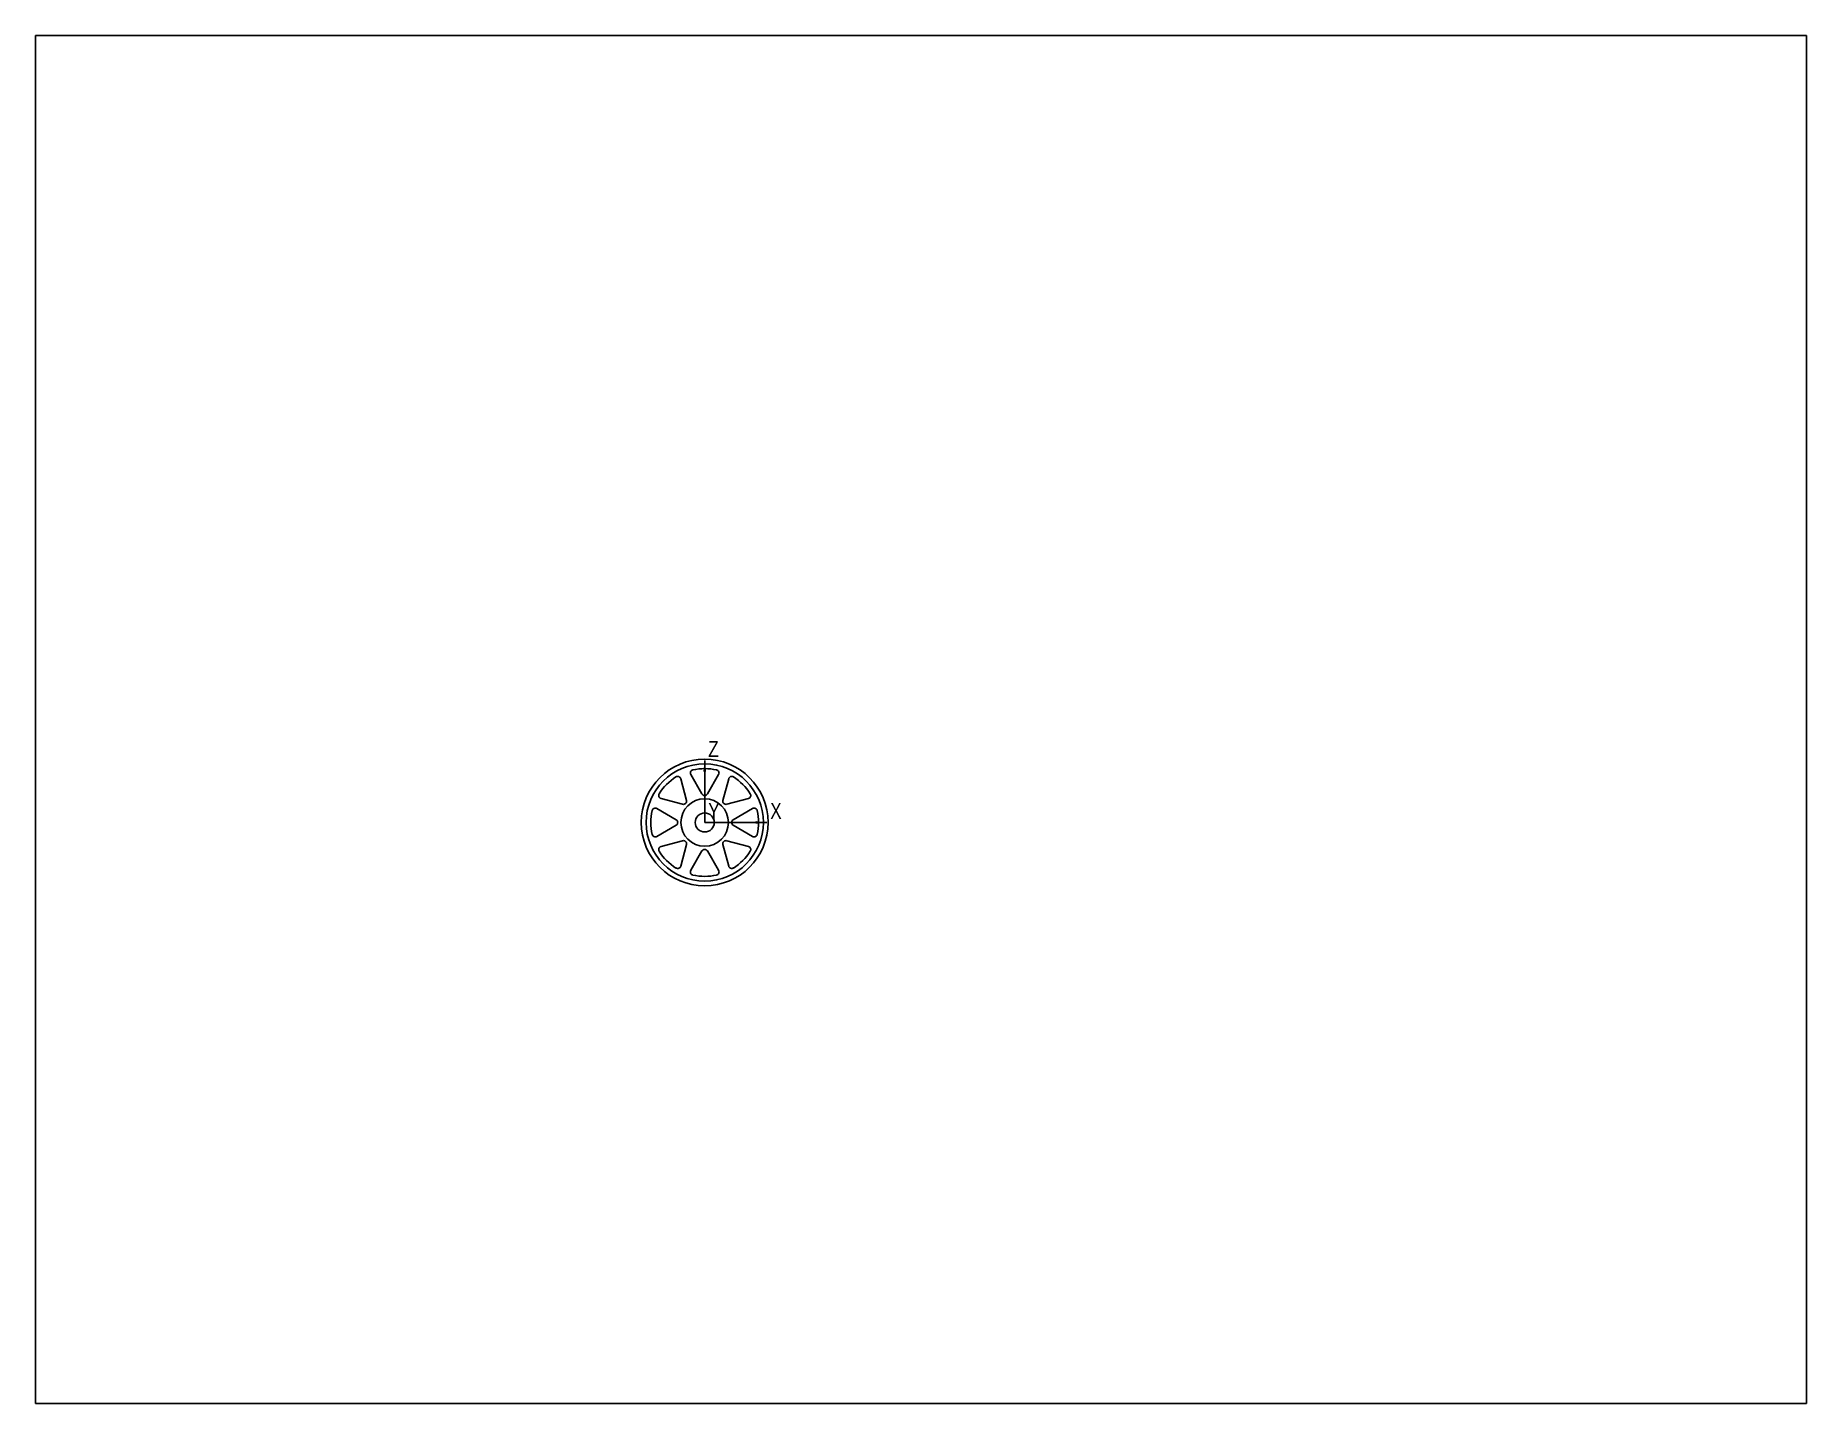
# Model space of a CAD drawing. Header units: millimetres. Extents: x 0 to 559, y 0 to 432.
import ezdxf

# ---------------------------------------------------------------- set-up
doc = ezdxf.new("R2010")
doc.units = ezdxf.units.MM
doc.header["$LTSCALE"] = 30.734
doc.layers.get('0').update_dxf_attribs({"linetype": 'CONTINUOUS'})
doc.layers.add('S-KOORDINATENSYSTEM', color=7, linetype='CONTINUOUS')
doc.styles.add('TEXTSTYLE_2', font='txt', dxfattribs={"width": 0.8})

msp = doc.modelspace()

# ---------------------------------------------------------------- linework, layer by layer
at = {"color": 7, "linetype": 'CONTINUOUS'}
for p, q in [((0, 0), (0, 431.8)), ((0, 431.8), (558.8, 431.8)), ((558.8, 0), (558.8, 431.8)), ((205.41, 190.38), (203.58, 197.19)), ((206.77, 198.51), (210.29, 192.4)), ((212.02, 192.4), (215.55, 198.51)), ((218.74, 197.19), (216.91, 190.38)), ((197.37, 190.98), (204.18, 189.16)), ((218.13, 189.16), (224.95, 190.98)), ((202.16, 184.27), (196.05, 187.8)), ((226.27, 187.8), (220.16, 184.27)), ((196.05, 179.01), (202.16, 182.54)), ((220.16, 182.54), (226.27, 179.01)), ((204.18, 177.65), (197.37, 175.83)), ((203.58, 169.62), (205.41, 176.43)), ((210.29, 174.4), (206.77, 168.3)), ((215.55, 168.3), (212.02, 174.4)), ((216.91, 176.43), (218.74, 169.62)), ((224.95, 175.83), (218.13, 177.65)), ((0, 0), (558.8, 0))]:
    msp.add_line(p, q, dxfattribs=at)
for radius in [20, 18.5, 7.5, 3]:
    msp.add_circle((211.16, 183.4), radius, dxfattribs=at)
for centre, radius, start, end in [((211.16, 183.4), 17, 122.27, 147.73), ((202.62, 196.93), 1, 15, 122.27), ((207.63, 199.01), 1, 102.73, 210), ((211.16, 183.4), 17, 77.27, 102.73), ((214.68, 199.01), 1, 330, 77.27), ((219.7, 196.93), 1, 57.73, 165), ((211.16, 183.4), 17, 32.27, 57.73), ((197.63, 191.95), 1, 147.73, 255), ((204.44, 190.12), 1, 255, 15), ((211.16, 192.9), 1, 210, 330), ((217.88, 190.12), 1, 165, 285), ((224.69, 191.95), 1, 285, 32.27), ((211.16, 183.4), 17, 167.27, 192.73), ((195.55, 186.93), 1, 60, 167.27), ((226.77, 186.93), 1, 12.73, 120), ((211.16, 183.4), 17, 347.27, 12.73), ((195.55, 179.88), 1, 192.73, 300), ((201.66, 183.4), 1, 300, 60), ((220.66, 183.4), 1, 120, 240), ((226.77, 179.88), 1, 240, 347.27), ((197.63, 174.86), 1, 105, 212.27), ((211.16, 183.4), 17, 212.27, 237.73), ((204.44, 176.69), 1, 345, 105), ((211.16, 173.9), 1, 30, 150), ((217.88, 176.69), 1, 75, 195), ((211.16, 183.4), 17, 302.27, 327.73), ((224.69, 174.86), 1, 327.73, 75), ((202.62, 169.88), 1, 237.73, 345), ((207.63, 167.8), 1, 150, 257.27), ((214.68, 167.8), 1, 282.73, 30), ((219.7, 169.88), 1, 195, 302.27), ((211.16, 183.4), 17, 257.27, 282.73)]:
    msp.add_arc(centre, radius, start, end, dxfattribs=at)
at = {"layer": 'S-KOORDINATENSYSTEM', "color": 7, "linetype": 'CONTINUOUS'}
for p in [(211.16, 202.96), (230.72, 183.4)]:
    msp.add_line(p, (211.16, 183.4), dxfattribs=at)
for points in [[(211.16, 202.96), (211.6, 199.46), (210.72, 199.46)], [(230.72, 183.4), (227.22, 182.97), (227.22, 183.84)]]:
    msp.add_solid(points, dxfattribs=at)

# ---------------------------------------------------------------- texts
at = {"layer": 'S-KOORDINATENSYSTEM', "color": 7, "linetype": 'CONTINUOUS', "char_height": 5.05, "width": 4.0413, "attachment_point": 1, "line_spacing_factor": 0.9, "style": 'TEXTSTYLE_2'}
for s, insert in [('Z', (212.28, 209.13)), ('Y', (212.28, 189.57)), ('X', (231.83, 189.57))]:
    msp.add_mtext(s, dxfattribs=dict(at, insert=insert))

doc.saveas('drawing.dxf')
